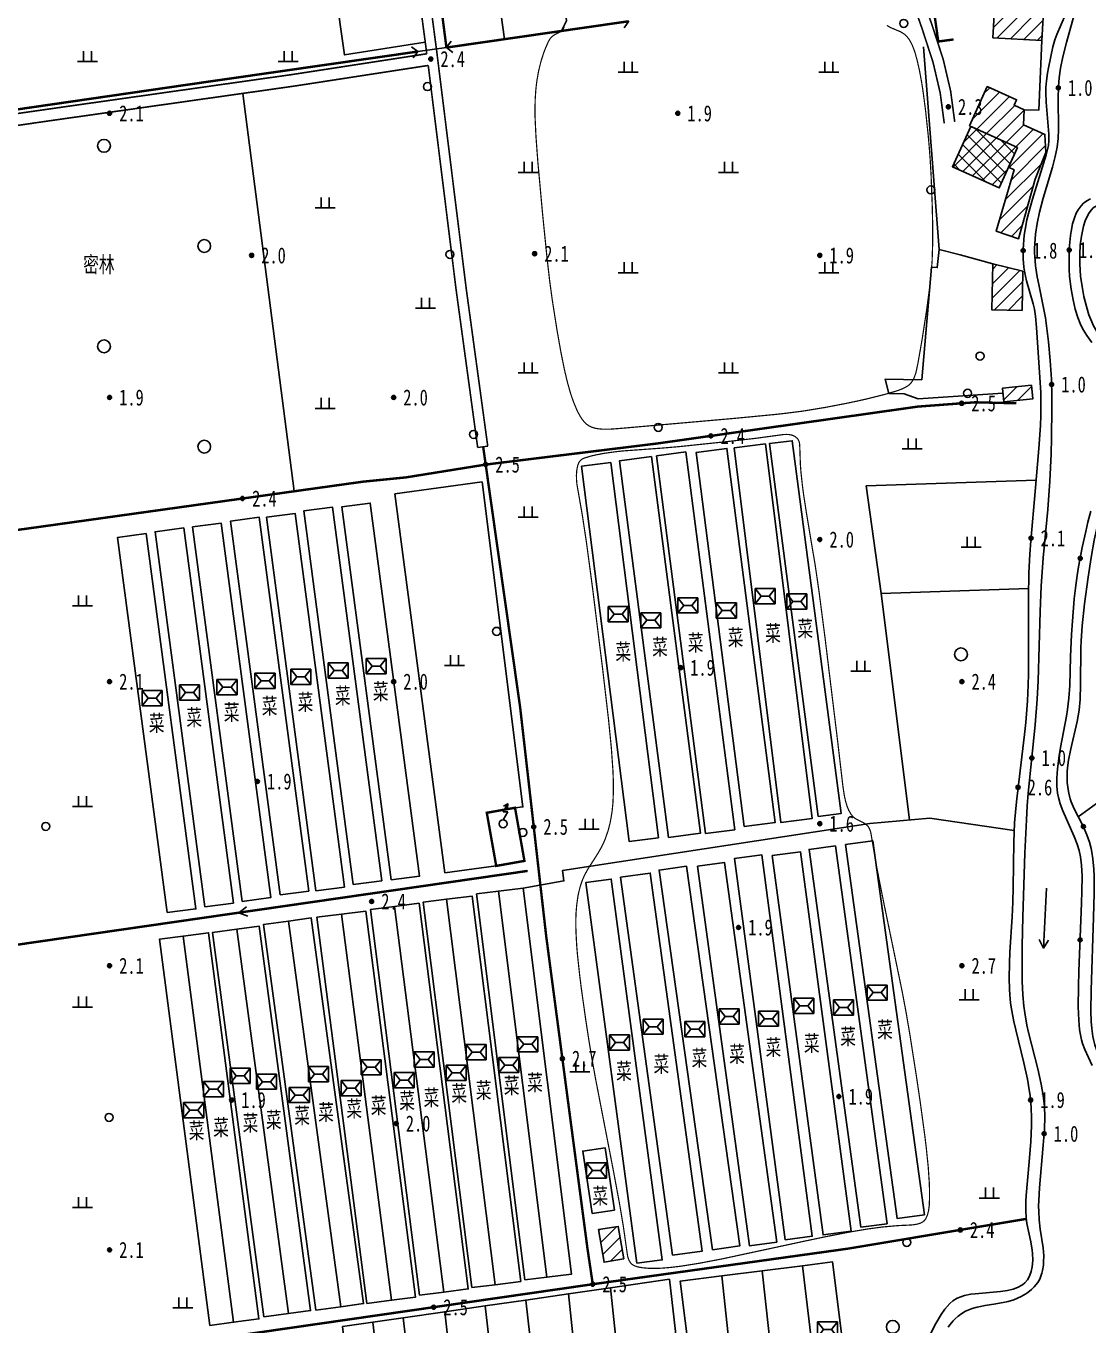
# Model space of a CAD drawing. Header units: metres. Extents: x 494039 to 619385, y 3351420 to 3402703.
# Drawn here: x 586898.5 to 587163.4, y 3394065.3 to 3394389.4 of the extents above; entities that cross this region are included whole.
import ezdxf
from ezdxf.enums import TextEntityAlignment as Align

# ---------------------------------------------------------------- set-up
doc = ezdxf.new("R2010")
doc.units = ezdxf.units.M
for name, pattern in [('2180', [0]), ('2430', [0]), ('2450', [0]), ('4410a', [0]), ('4430', [0]), ('8521', [0]), ('9610', [0])]:
    doc.linetypes.add(name, pattern=pattern)
for name, color, linetype in [('210100', 130, 'Continuous'), ('220200', 130, 'Continuous'), ('220900', 130, '2180'), ('261301', 141, 'Continuous'), ('310300', 8, 'Continuous'), ('310500', 8, 'Continuous'), ('330400', 8, 'Continuous'), ('340506', 8, 'Continuous'), ('380201', 8, '2430'), ('380202', 8, '2450'), ('440100', 8, 'Continuous'), ('440300', 8, '4430'), ('510301', 8, 'Continuous'), ('720100', 8, 'Continuous'), ('760201', 8, '8521'), ('810100', 8, '9610'), ('810302', 8, 'Continuous'), ('810501', 8, 'Continuous')]:
    doc.layers.add(name, color=color, linetype=linetype)
doc.layers.add('710101', color=8, linetype='Continuous', lineweight=0)
pattern_1 = [(45, (0, 0), (-1.767766953, 1.767766953), [])]

# ---------------------------------------------------------------- blocks, each defined once
blk = doc.blocks.new('OL')
at = {"linetype": 'Continuous'}
for p, q in [((0.58, 2.51), (0, 1.5)), ((0, 1.5), (0.58, 1.5)), ((0.58, 1.5), (0, 0.5)), ((0.58, 1.5), (0.58, 1.5))]:
    blk.add_line(p, q, dxfattribs=at)
blk.add_polyline3d([(0.07, 2.2, 0), (0.58, 2.51, 0), (0.58, 2.51, 0), (0.57, 1.91, 0)], dxfattribs=at)
blk.add_circle((0, 0), 0.5, dxfattribs=at)
blk = doc.blocks.new('gc170')
at = {"linetype": 'Continuous'}
blk.add_circle((0, 0), 0.5, dxfattribs=at)
blk = doc.blocks.new('gu')
at = {"flags": 128}
for points in [[(3.75, 0), (-3.75, 0)], [(2.71, -0.6), (3.75, 0), (3.75, 0), (2.71, 0.6)]]:
    blk.add_lwpolyline(points, dxfattribs=at)
blk = doc.blocks.new('p_point')
for radius in [0.25, 0.2, 0.15, 0.1, 0.05]:
    blk.add_circle((0, 0), radius)
blk.add_point((0, 0))
blk = doc.blocks.new('vm')
at = {"linetype": 'Continuous'}
for p, q in [((1.25, 0), (-1.25, 0)), ((-0.5, 0), (-0.5, 1.3)), ((0.5, 1.3), (0.5, 0))]:
    blk.add_line(p, q, dxfattribs=at)
blk = doc.blocks.new('v1')
blk.add_circle((0, 0), 0.8)
blk = doc.blocks.new('mf')
for p, q in [((1.25, 0.95), (-1.25, 0.95)), ((-1.25, 0.95), (-1.25, -0.95)), ((0.5, 0), (-0.5, 0)), ((1.25, -0.95), (1.25, 0.95)), ((-1.25, -0.95), (1.25, -0.95))]:
    blk.add_line(p, q)
at = {"flags": 128}
for points in [[(-1.25, -0.95), (-0.5, 0), (-1.25, 0.95)], [(1.25, -0.95), (0.5, 0), (1.25, 0.95)]]:
    blk.add_lwpolyline(points, dxfattribs=at)
blk = doc.blocks.new('1-3&1-4')
at = {"layer": '310300', "linetype": 'Continuous'}
h = blk.add_hatch(dxfattribs=at)
h.set_pattern_fill('ANSI31', color=8, scale=20, style=0)
h.set_pattern_definition(pattern_1)
h.paths.add_polyline_path([(587139.6792, 3394386.4797), (587139.99, 3394392.2094), (587152.1904, 3394391.5477), (587151.8797, 3394385.818)])
h = blk.add_hatch(dxfattribs=at)
h.set_pattern_fill('ANSI31', color=8, scale=20, style=0)
h.set_pattern_definition(pattern_1)
h.paths.add_polyline_path([(587133.8146, 3394364.5527), (587138.2374, 3394374.343), (587145.5647, 3394371.0328), (587144.9651, 3394369.7056), (587147.4726, 3394368.5729), (587147.3332, 3394364.8096), (587152.6317, 3394362.4159), (587152.8967, 3394357.8681), (587150.1989, 3394351.2869), (587146.0586, 3394336.3811), (587140.5029, 3394338.2608), (587144.9256, 3394353.6123), (587143.5737, 3394354.223), (587145.7951, 3394359.1404)])
h = blk.add_hatch(dxfattribs=at)
h.set_pattern_fill('ANSI31', color=8, scale=20, style=0)
h.set_pattern_definition(pattern_1)
h.paths.add_polyline_path([(587139.6293, 3394330.1145), (587147.1109, 3394328.2871), (587146.9365, 3394318.5077), (587139.4246, 3394318.6417)])
h = blk.add_hatch(dxfattribs=at)
h.set_pattern_fill('ANSI31', color=8, scale=20, style=0)
h.set_pattern_definition(pattern_1)
h.paths.add_polyline_path([(587149.2556, 3394299.85), (587149.6042, 3394296.4563), (587142.3821, 3394295.7144), (587142.0335, 3394299.1081)])
h = blk.add_hatch(dxfattribs=at)
h.set_pattern_fill('ANSI31', color=8, scale=20, style=0)
h.set_pattern_definition(pattern_1)
h.paths.add_polyline_path([(587047.6061, 3394081.9752), (587042.7021, 3394081.1526), (587041.3361, 3394089.2967), (587046.2402, 3394090.1193)])
at = {"layer": '310500', "linetype": 'Continuous'}
h = blk.add_hatch(dxfattribs=at)
h.set_pattern_fill('ANSI37', color=8, scale=20, style=0)
h.set_pattern_definition([(45, (0, 0), (-1.767766953, 1.767766953), []), (135, (0, 0), (-1.767766953, -1.767766953), [])])
h.paths.add_polyline_path([(587145.7951, 3394359.1404), (587141.2446, 3394349.0674), (587129.5775, 3394354.3381), (587134.128, 3394364.4111)])
at = {"layer": '210100', "color": 141, "linetype": 'Continuous', "flags": 128}
for points in [[(587164.4422, 3394130.2532), (587162.6016, 3394134.2064), (587162.0339, 3394135.7064), (587161.7623, 3394136.648), (587161.4295, 3394138.2586), (587161.291, 3394139.2127), (587161.0773, 3394141.554), (587160.9646, 3394144.8898), (587161.007, 3394149.8874), (587161.1206, 3394153.7656), (587161.7802, 3394170.6919), (587161.87, 3394173.6776), (587161.8876, 3394177.4736), (587161.7611, 3394180.1588), (587161.5116, 3394182.2739), (587161.1931, 3394183.8298), (587160.6997, 3394185.4492), (587159.9656, 3394187.3292), (587157.1179, 3394193.7434), (587156.468, 3394195.5144), (587156.0343, 3394197.0314), (587155.8132, 3394198.1508), (587155.6459, 3394199.8646), (587155.6414, 3394201.889), (587155.8062, 3394204.223), (587156.2151, 3394207.4482), (587156.542, 3394209.5002), (587157.9778, 3394217.3283), (587158.2639, 3394219.0226), (587158.6417, 3394221.8555), (587158.8584, 3394225.0104), (587159.0445, 3394232.1286), (587159.3073, 3394237.6917), (587159.5213, 3394241.0244), (587159.9698, 3394246.5677), (587160.3317, 3394249.8814), (587160.6894, 3394252.4068), (587161.0432, 3394254.559), (587161.947, 3394259.3881), (587162.8011, 3394263.4012), (587163.3415, 3394265.6741), (587164.1081, 3394268.489)], [(587164.316, 3394310.5493), (587163.0769, 3394312.2607), (587162.2237, 3394313.6265), (587161.8427, 3394314.3325), (587161.3988, 3394315.283), (587160.8312, 3394316.758), (587160.2148, 3394318.7917), (587159.6639, 3394321.1396), (587159.1903, 3394323.7907), (587158.8049, 3394326.9944), (587158.6885, 3394328.7989), (587158.6433, 3394331.8664), (587158.7566, 3394334.6713), (587159.0093, 3394337.2158), (587159.1619, 3394338.232), (587159.547, 3394340.1078), (587159.9838, 3394341.6006), (587160.444, 3394342.7462), (587160.9241, 3394343.6401), (587161.6458, 3394344.6055), (587162.3001, 3394345.2267), (587163.0946, 3394345.8046), (587164.0128, 3394346.3246)], [(587159.957, 3394392.2371), (587158.0151, 3394385.3554), (587157.1301, 3394381.7822), (587156.5401, 3394378.9057), (587156.1754, 3394376.4946), (587155.9898, 3394374.3718), (587155.9088, 3394371.3652), (587155.9956, 3394363.7549), (587155.9058, 3394361.4043), (587155.6517, 3394359.2478), (587155.1972, 3394356.9112), (587154.515, 3394354.2079), (587152.2365, 3394346.5212), (587151.2939, 3394343.0343), (587150.6931, 3394340.1761), (587150.3168, 3394337.5714), (587150.1887, 3394336.2637), (587150.0726, 3394334.0207), (587150.0704, 3394332.9011), (587150.1754, 3394330.9072), (587150.3064, 3394329.6621), (587150.73, 3394326.8703), (587151.0784, 3394325.014), (587152.2877, 3394319.1394), (587152.7492, 3394316.6585), (587153.058, 3394314.678), (587153.5474, 3394310.7024), (587153.9685, 3394306.0494), (587154.2549, 3394301.3875), (587154.3767, 3394297.0973), (587154.3937, 3394294.1389), (587154.3031, 3394286.741), (587154.1986, 3394282.7962), (587153.8957, 3394275.8993), (587153.345, 3394268.8812), (587152.2067, 3394256.8461), (587151.6668, 3394249.7468), (587151.4105, 3394243.4282), (587150.9649, 3394226.1803), (587150.7384, 3394221.5876), (587150.2102, 3394215.1884), (587148.4897, 3394198.1442), (587148.2293, 3394194.945), (587148.013, 3394191.4935), (587147.6533, 3394183.2006), (587147.1687, 3394167.2889), (587147.0001, 3394160.045), (587146.9371, 3394153.4631), (587146.9656, 3394151.2725), (587147.1061, 3394147.8411), (587147.3564, 3394145.0504), (587147.5978, 3394143.3396), (587148.1663, 3394140.318), (587148.5768, 3394138.4658), (587150.8311, 3394129.365), (587151.6893, 3394125.5687), (587152.1903, 3394122.775), (587152.4973, 3394120.0426), (587152.5829, 3394117.4086), (587152.5007, 3394114.3238), (587152.2275, 3394110.346), (587151.2819, 3394099.7076), (587151.1053, 3394096.5686), (587151.0717, 3394095.1499), (587151.0784, 3394093.8625), (587151.196, 3394091.7253), (587151.4905, 3394089.3923), (587152.1841, 3394084.7283), (587152.3328, 3394082.8034), (587152.3229, 3394081.2921), (587152.2535, 3394080.4435), (587152.0295, 3394079.0758), (587151.8755, 3394078.4579), (587151.5403, 3394077.4609), (587151.3326, 3394076.9826), (587150.8548, 3394076.1192), (587149.9718, 3394074.9977), (587149.2775, 3394074.3291), (587148.3822, 3394073.6244), (587147.8365, 3394073.257), (587146.6865, 3394072.5987), (587144.8588, 3394071.8073), (587143.5067, 3394071.393), (587142.6167, 3394071.1837), (587140.3772, 3394070.7919), (587137.7003, 3394070.3949), (587135.7337, 3394070.0044), (587134.4579, 3394069.6359), (587133.6286, 3394069.3198), (587132.8663, 3394068.9581), (587131.9225, 3394068.4037), (587131.0331, 3394067.7598), (587130.2143, 3394067.036), (587129.7215, 3394066.5209), (587128.9379, 3394065.5554), (587128.5285, 3394064.9728)]]:
    blk.add_lwpolyline(points, dxfattribs=at)
at = {"layer": '220200', "color": 141, "linetype": 'Continuous', "const_width": 0.6, "flags": 128}
for points in [[(586986.2153, 3394468.8044), (586935.7761, 3394466.1656), (586935.4152, 3394467.2699), (586901.101, 3394462.0453), (586868.533, 3394457.974), (586831.6288, 3394452.8529), (586792.9299, 3394447.2035), (586801.9334, 3394379.3484), (586836.5721, 3394381.7162), (586838.782, 3394359.8741), (586888.9199, 3394367.5607), (586940.5758, 3394375.0655), (586996.2717, 3394383.0744)], [(586993.9107, 3394468.7586), (586993.4403, 3394460.7345), (587003.3698, 3394384.0658)], [(586833.726, 3394151.0193), (586894.055, 3394160.0169), (587023.6185, 3394178.7493)]]:
    blk.add_lwpolyline(points, dxfattribs=at)
at = {"layer": '220200', "color": 141, "linetype": 'Continuous', "const_width": 0.6, "elevation": 2.2229, "flags": 128}
blk.add_lwpolyline([(587003.3698, 3394384.0658), (587048.8396, 3394390.6222)], dxfattribs=at)
at = {"layer": '220900', "color": 141, "linetype": 'Continuous'}
for p, q in [((587048.8396, 3394390.6222), (587047.6909, 3394388.985)), ((587003.3698, 3394384.0658), (587004.5748, 3394385.662)), ((586996.2717, 3394383.0744), (586994.6755, 3394384.2794)), ((586996.2717, 3394383.0744), (586995.0667, 3394381.4782)), ((587003.3698, 3394384.0658), (587004.966, 3394382.8608))]:
    blk.add_line(p, q, dxfattribs=at)
at = {"layer": '220900', "color": 141, "linetype": '2180', "elevation": 2.5444, "flags": 128}
blk.add_lwpolyline([(586996.2717, 3394383.0744), (587003.3698, 3394384.0658)], dxfattribs=at)
at = {"layer": '310300', "color": 8, "linetype": 'Continuous', "flags": 128}
for points, elevation in [([(587139.6792, 3394386.4797), (587139.99, 3394392.2094), (587152.1904, 3394391.5477), (587151.8797, 3394385.818)], 5.4183), ([(587047.6061, 3394081.9752), (587042.7021, 3394081.1526), (587041.3361, 3394089.2967), (587046.2402, 3394090.1193)], 5.8062)]:
    blk.add_lwpolyline(points, close=True, dxfattribs=dict(at, elevation=elevation))
for points in [[(587133.8146, 3394364.5527), (587138.2374, 3394374.343), (587145.5647, 3394371.0328), (587144.9651, 3394369.7056), (587147.4726, 3394368.5729), (587147.3332, 3394364.8096), (587152.6317, 3394362.4159), (587152.8967, 3394357.8681), (587150.1989, 3394351.2869), (587146.0586, 3394336.3811), (587140.5029, 3394338.2608), (587144.9256, 3394353.6123), (587143.5737, 3394354.223), (587145.7951, 3394359.1404)], [(587139.6293, 3394330.1145), (587147.1109, 3394328.2871), (587146.9365, 3394318.5077), (587139.4246, 3394318.6417)], [(587149.2556, 3394299.85), (587149.6042, 3394296.4563), (587142.3821, 3394295.7144), (587142.0335, 3394299.1081)]]:
    blk.add_lwpolyline(points, close=True, dxfattribs=at)
at = {"layer": '310500', "color": 8, "linetype": 'Continuous', "elevation": 11.6484, "flags": 128}
blk.add_lwpolyline([(587145.7951, 3394359.1404), (587141.2446, 3394349.0674), (587129.5775, 3394354.3381), (587134.128, 3394364.4111)], close=True, dxfattribs=at)
at = {"layer": '330400', "color": 8, "linetype": 'Continuous', "flags": 128}
for points, elevation in [([(587075.1067, 3394284.2448), (587086.753, 3394190.8232), (587094.5604, 3394191.7965), (587082.9141, 3394285.2181)], 3.3649), ([(587096.1127, 3394192.2839), (587083.928, 3394285.294), (587089.6019, 3394286.0373), (587101.7866, 3394193.0272)], 3.3649), ([(587055.7808, 3394282.2694), (587067.9902, 3394188.0744), (587075.2831, 3394189.0197), (587063.0738, 3394283.2146)], 3.3649), ([(587077.6506, 3394189.7951), (587065.66, 3394283.1285), (587073.3339, 3394284.1144), (587085.3245, 3394190.781)], 3.3649), ([(586980.1346, 3394175.3644), (586967.7971, 3394268.5258), (586974.9191, 3394269.469), (586987.2566, 3394176.3076)], 4.0232), ([(586989.5705, 3394176.533), (586977.2554, 3394269.5253), (586984.3774, 3394270.4685), (586996.6925, 3394177.4761)], 4.0232), ([(586952.4155, 3394171.139), (586940.0471, 3394264.5334), (586947.1691, 3394265.4766), (586959.5374, 3394172.0822)], 4.0232), ([(586961.8877, 3394172.791), (586949.5439, 3394266.0005), (586956.6658, 3394266.9437), (586969.0097, 3394173.7342)], 4.0232), ([(586970.8163, 3394173.7935), (586958.4795, 3394266.9495), (586965.6015, 3394267.8926), (586977.9382, 3394174.7366)], 4.0232), ([(586933.7456, 3394168.3399), (586921.3543, 3394261.9079), (586928.4762, 3394262.851), (586940.8676, 3394169.2831)], 4.0232), ([(586943.1055, 3394169.7672), (586930.7142, 3394263.3352), (586937.8362, 3394264.2783), (586950.2275, 3394170.7104)], 4.0232), ([(587106.688, 3394089.8834), (587093.8086, 3394184.096), (587100.4, 3394184.997), (587113.2794, 3394090.7844)], 3.7687), ([(587102.9113, 3394185.3135), (587115.7792, 3394092.0907), (587122.5771, 3394093.029), (587109.7093, 3394186.2519)], 3.7687), ([(587065.9719, 3394179.9055), (587078.9536, 3394085.2697), (587085.741, 3394086.2008), (587072.7592, 3394180.8366)], 3.9473), ([(587084.6321, 3394182.5549), (587097.2925, 3394087.9842), (587104.3369, 3394088.9273), (587091.6765, 3394183.4979)], 3.7687), ([(587016.3312, 3394173.7144), (587028.4148, 3394077.4287), (587034.5833, 3394078.2029), (587022.4997, 3394174.4885)], 4.2747), ([(587009.7122, 3394074.8264), (586997.5565, 3394170.9407), (587003.4033, 3394171.6801), (587015.5591, 3394075.5659)], 4.2747), ([(587003.4033, 3394171.6801), (587015.5591, 3394075.5659), (587021.9133, 3394076.3695), (587009.7575, 3394172.4838)], 4.2747), ([(587022.9574, 3394076.7438), (587010.8738, 3394173.0295), (587016.3312, 3394173.7144), (587028.4148, 3394077.4287)], 4.2747), ([(586983.5102, 3394070.9088), (586971.0512, 3394167.1763), (586977.2276, 3394167.9756), (586989.6866, 3394071.7081)], 4.2747), ([(586977.2276, 3394167.9756), (586989.6866, 3394071.7081), (586995.6877, 3394072.4848), (586983.2287, 3394168.7523)], 4.2747), ([(586996.6836, 3394072.9616), (586984.4031, 3394169.1208), (586990.4389, 3394169.8916), (587002.7194, 3394073.7324)], 4.2747), ([(586990.4389, 3394169.8916), (587002.7194, 3394073.7324), (587008.8087, 3394074.5101), (586996.5282, 3394170.6693)], 4.2747), ([(586951.1205, 3394164.2388), (586963.9406, 3394068.362), (586969.4819, 3394069.1029), (586956.6618, 3394164.9797)], 4.1705), ([(586970.8007, 3394069.2412), (586957.7563, 3394165.4084), (586963.9733, 3394166.2517), (586977.0176, 3394070.0845)], 4.1705), ([(586963.9733, 3394166.2517), (586977.0176, 3394070.0845), (586982.7053, 3394070.856), (586969.6609, 3394167.0232)], 4.1705), ([(586944.3836, 3394065.4241), (586931.8372, 3394161.7481), (586937.7309, 3394162.5158), (586950.2773, 3394066.1918)], 4.1705), ([(586937.7309, 3394162.5158), (586950.2773, 3394066.1918), (586956.5926, 3394067.0143), (586944.0462, 3394163.3384)], 4.1705), ([(586957.8454, 3394067.5469), (586945.0252, 3394163.4238), (586951.1205, 3394164.2388), (586963.9406, 3394068.362)], 4.1705), ([(587039.6932, 3394093.3348), (587037.355, 3394108.8843), (587042.9201, 3394109.7212), (587045.2584, 3394094.1716)], 4.2747)]:
    blk.add_lwpolyline(points, close=True, dxfattribs=dict(at, elevation=elevation))
for points in [[(587058.783, 3394187.1088), (587046.5507, 3394281.0245), (587054.4975, 3394282.0595), (587066.7298, 3394188.1439)], [(587044.3588, 3394280.5642), (587056.234, 3394187.0144), (587048.9378, 3394186.0882), (587037.0627, 3394279.638)], [(587087.8412, 3394086.74), (587075.2447, 3394181.8793), (587082.0099, 3394182.7751), (587094.6064, 3394087.6357)], [(587046.8021, 3394177.2003), (587059.7659, 3394082.9504), (587067.1687, 3394083.9687), (587054.2049, 3394178.2185)], [(587069.7073, 3394084.2662), (587056.4124, 3394178.967), (587063.2227, 3394179.9231), (587076.5177, 3394085.2223)], [(587050.8191, 3394080.9115), (587038.115, 3394175.8543), (587044.4883, 3394176.7071), (587057.1924, 3394081.7643)], [(587098.0793, 3394030.9026), (587098.3798, 3394028.5063), (587095.6212, 3394028.1603), (587095.8682, 3394026.1909), (587087.9687, 3394026.0444), (587082.1219, 3394079.0314), (587092.1824, 3394080.2931)], [(587092.1824, 3394080.2931), (587099.6627, 3394081.2311), (587104.3188, 3394044.1034), (587101.8117, 3394043.789), (587102.8, 3394035.9084), (587100.4572, 3394035.6146), (587101.0021, 3394031.2692), (587098.0793, 3394030.9026)], [(587055.3217, 3393969.9676), (587044.2579, 3394074.7779), (587058.9706, 3394076.9071), (587065.0412, 3394024.1045), (587062.6566, 3394023.8304), (587064.2718, 3394009.7812), (587061.1341, 3394009.4205), (587063.6913, 3393987.1777), (587061.0172, 3393986.8703), (587061.9794, 3393978.5013), (587060.2381, 3393978.3011), (587061.1892, 3393970.0283)], [(587072.0397, 3394077.767), (587077.6102, 3394025.8524), (587068.0392, 3394025.6749), (587061.6696, 3394076.4665)], [(587087.9687, 3394026.0444), (587077.6102, 3394025.8524), (587072.0397, 3394077.767), (587082.1219, 3394079.0314)], [(587044.2579, 3394074.7779), (587055.3217, 3393969.9676), (587044.714, 3393969.8579), (587033.8157, 3394073.2668)], [(587034.6887, 3393969.7543), (587024.6125, 3393969.6501), (587013.0222, 3394070.2577), (587023.1715, 3394071.7265)], [(587044.714, 3393969.8579), (587034.6887, 3393969.7543), (587023.1715, 3394071.7265), (587033.8157, 3394073.2668)], [(587004.1788, 3393969.4388), (586996.2425, 3393969.3568), (586985.006, 3394066.2034), (586992.574, 3394067.2986)], [(587013.9062, 3393969.5394), (587004.1788, 3393969.4388), (586992.574, 3394067.2986), (587002.9634, 3394068.8021)], [(587013.0222, 3394070.2577), (587024.6125, 3393969.6501), (587013.9062, 3393969.5394), (587002.9634, 3394068.8021)], [(586996.2425, 3393969.3568), (586988.3874, 3393969.2756), (586977.4482, 3394065.1097), (586985.006, 3394066.2034)]]:
    blk.add_lwpolyline(points, close=True, dxfattribs=at)
at = {"layer": '380201', "color": 8, "linetype": '2430', "const_width": 0.6, "flags": 128}
blk.add_lwpolyline([(587138.2019, 3394399.16), (587124.3854, 3394397.3428), (587126.0372, 3394385.5704), (587129.8512, 3394386.0817)], dxfattribs=at)
blk.add_lwpolyline([(587015.7843, 3394179.9986), (587022.8242, 3394181.2474), (587020.4743, 3394194.4944), (587013.4344, 3394193.2455)], close=True, dxfattribs=at)
at = {"layer": '380202', "color": 8, "linetype": '2450', "flags": 128}
for points in [[(586987.5116, 3394467.2518), (586966.0512, 3394465.9679), (586977.9317, 3394382.2393), (586998.0989, 3394385.3796)], [(587122.3593, 3394384.2706), (587126.2794, 3394333.7187)], [(587139.6293, 3394330.1145), (587131.4825, 3394332.3812), (587126.2794, 3394333.7187), (587125.7805, 3394329.1886), (587124.3782, 3394329.2908), (587121.9048, 3394301.2285), (587112.8128, 3394301.3865), (587113.7377, 3394297.7669), (587117.513, 3394297.7173), (587121.0175, 3394296.5021), (587142.1565, 3394297.9107)], [(587150.4512, 3394276.1528), (587108.022, 3394274.7722), (587111.8162, 3394247.8948), (587148.5315, 3394249.2098)], [(587144.9963, 3394188.8354), (587123.9253, 3394191.9205), (587108.9406, 3394190.5896), (587032.2961, 3394178.8181), (587032.6732, 3394176.2534), (587022.4997, 3394174.4885)]]:
    blk.add_lwpolyline(points, dxfattribs=at)
for points, elevation in [([(587007.0719, 3394468.0784), (587012.3876, 3394425.7037), (587017.8581, 3394386.1549)], 3.3921), ([(587032.1005, 3394388.2086), (587033.2936, 3394390.7258), (587024.1119, 3394468.0816)], 3.3921), ([(587147.4726, 3394368.5729), (587151.1599, 3394368.4814), (587151.8797, 3394385.818)], 4.9382), ([(587020.4743, 3394194.4944), (587022.4316, 3394194.7163), (587012.2591, 3394275.763), (586990.5358, 3394272.7645), (587002.9728, 3394178.2983), (587015.7843, 3394179.9986)], 3.5879)]:
    blk.add_lwpolyline(points, dxfattribs=dict(at, elevation=elevation))
at = {"layer": '440100', "color": 8, "linetype": '4410a', "const_width": 0.4, "flags": 128}
for points in [[(586982.5114, 3394476.8982), (586986.9384, 3394472.131), (586989.6874, 3394448.7317), (586998.4698, 3394382.516)], [(587103.8058, 3394478.4341), (587105.6866, 3394472.5218), (587108.6799, 3394445.5258), (587112.6449, 3394412.5721), (587113.5716, 3394405.9222), (587114.7723, 3394401.7896), (587116.7633, 3394398.7766), (587119.746, 3394395.1741), (587121.9298, 3394388.9969), (587124.7353, 3394380.3763), (587126.526, 3394372.7216), (587127.5284, 3394365.1727)], [(586800.9988, 3394361.5325), (586806.9104, 3394361.5672), (586826.5134, 3394360.4061), (586835.4652, 3394359.8252), (586839.9663, 3394359.4462), (586846.9539, 3394360.5027), (586905.1697, 3394368.8749), (586964.9265, 3394377.3461), (586998.4698, 3394382.516)], [(586998.8317, 3394379.6049), (587005.7705, 3394323.784), (587011.1582, 3394284.3619)]]:
    blk.add_lwpolyline(points, dxfattribs=at)
at = {"layer": '440100', "color": 8, "linetype": 'Continuous', "const_width": 0.4, "flags": 128}
for points in [[(586990.3801, 3394477.0457), (586989.4958, 3394472.0562), (586992.1991, 3394449.046), (587000.8448, 3394383.9303), (587008.2805, 3394324.1115), (587013.6662, 3394284.7047)], [(587109.813, 3394478.4864), (587108.2797, 3394473.0723), (587111.3004, 3394445.8287), (587115.261, 3394412.9117), (587116.1579, 3394406.4751), (587117.1938, 3394402.91), (587118.8858, 3394400.3494), (587122.0768, 3394396.4954), (587124.428, 3394389.8448), (587127.2784, 3394381.0862), (587129.124, 3394373.1968), (587130.1434, 3394365.5199)], [(586801.3997, 3394357.9738), (586806.8322, 3394358.6344), (586826.3318, 3394357.4794), (586835.2472, 3394356.9009), (586840.0638, 3394356.4953), (586847.3818, 3394357.6018), (586905.5842, 3394365.9721), (586965.3556, 3394374.4453), (586998.8317, 3394379.6049)]]:
    blk.add_lwpolyline(points, dxfattribs=at)
at = {"layer": '440300', "color": 8, "linetype": '4430', "const_width": 0.6, "elevation": 2.8592, "flags": 128}
blk.add_lwpolyline([(587013.1593, 3394280.0784), (587055.8689, 3394285.3225), (587120.958, 3394294.5329), (587135.1916, 3394295.6064), (587145.5257, 3394295.3656)], dxfattribs=at)
at = {"layer": '440300', "color": 8, "linetype": '4430', "const_width": 0.6, "flags": 128}
for points in [[(587039.8657, 3394075.6861), (587038.5419, 3394084.5958), (587028.2602, 3394162.4015), (587021.7621, 3394219.4534), (587012.5249, 3394284.5487)], [(586839.8963, 3394256.2895), (586898.3022, 3394264.0419), (586982.5482, 3394275.8109), (586993.3084, 3394276.8837), (587013.1593, 3394280.0784)], [(586842.9319, 3394044.6815), (586860.8312, 3394047.1486), (586867.1435, 3394049.9423), (586874.3898, 3394051.7885), (587039.8657, 3394075.6861), (587103.4556, 3394084.5464), (587147.9918, 3394091.9706)]]:
    blk.add_lwpolyline(points, dxfattribs=at)
at = {"layer": '710101', "color": 8, "linetype": 'Continuous', "const_width": 0.3, "elevation": 2, "flags": 128}
blk.add_lwpolyline([(587032.7941, 3394389.6555), (587032.6695, 3394389.0657), (587032.3457, 3394388.4613), (587031.8398, 3394388.0177), (587030.4126, 3394387.2918), (587029.8828, 3394386.9577), (587029.6055, 3394386.7161), (587029.2011, 3394386.2362), (587028.7918, 3394385.5524), (587028.011, 3394383.759), (587027.6314, 3394382.7466), (587026.9745, 3394380.7102), (587026.3592, 3394378.2445), (587025.9497, 3394375.9238), (587025.7775, 3394374.6043), (587025.6428, 3394373.2785), (587025.499, 3394371.0626), (587025.4528, 3394368.2904), (587025.4843, 3394366.444), (587025.7007, 3394361.832), (587026.1818, 3394355.3804), (587027.3595, 3394342.4855), (587028.4746, 3394331.4471), (587029.1094, 3394325.9455), (587029.748, 3394321.2526), (587030.9267, 3394313.7236), (587031.9198, 3394308.0929), (587032.8024, 3394303.7253), (587033.5402, 3394300.6162), (587034.236, 3394298.1391), (587034.6335, 3394296.9053), (587035.0737, 3394295.6755), (587035.8346, 3394293.8405), (587036.219, 3394293.0359), (587036.8401, 3394291.9202), (587037.1577, 3394291.4391), (587037.7382, 3394290.7078), (587038.3233, 3394290.1474), (587038.9256, 3394289.7316), (587039.6296, 3394289.3966), (587040.0784, 3394289.2428), (587041.026, 3394289.0262), (587042.3712, 3394288.8914), (587044.1394, 3394288.8997), (587046.6741, 3394289.0861), (587075.2856, 3394291.604), (587085.1546, 3394292.5513), (587087.839, 3394292.8457), (587092.2996, 3394293.4155), (587097.7267, 3394294.3049), (587103.1467, 3394295.3477), (587105.8641, 3394295.9203), (587108.1374, 3394296.43), (587112.2645, 3394297.4551), (587115.1498, 3394298.2849), (587116.0704, 3394298.5831), (587117.2247, 3394299.0318), (587117.7252, 3394299.274), (587118.4908, 3394299.7445), (587119.0234, 3394300.1949), (587119.4431, 3394300.6874), (587120.0111, 3394301.7025), (587120.3867, 3394302.7547), (587120.5747, 3394303.4637), (587121.0038, 3394305.5673), (587122.018, 3394311.3553), (587123.123, 3394318.5264), (587123.8694, 3394324.116), (587124.1559, 3394326.6594), (587124.4961, 3394330.7493), (587124.6425, 3394335.3127), (587124.6169, 3394340.9287), (587124.5367, 3394344.5108), (587124.2492, 3394352.1782), (587124.0157, 3394356.2442), (587123.7848, 3394359.2786), (587123.5136, 3394362.3007), (587122.8714, 3394368.3328), (587122.2081, 3394373.3728), (587121.8904, 3394375.3994), (587121.3242, 3394378.46), (587120.7323, 3394381.0392), (587120.2657, 3394382.7176), (587119.9832, 3394383.5746), (587119.483, 3394384.8114), (587119.2239, 3394385.3326), (587118.7034, 3394386.1863), (587118.1775, 3394386.844), (587117.5644, 3394387.4167), (587116.6866, 3394387.9736), (587114.105, 3394389.065), (587113.4887, 3394389.4265), (587113.2203, 3394389.6386)], dxfattribs=at)
blk.add_lwpolyline([(587072.9871, 3394285.7669), (587061.4306, 3394284.5551), (587057.2703, 3394284.1946), (587047.4954, 3394283.4836), (587045.6721, 3394283.2935), (587042.7422, 3394282.8861), (587040.5297, 3394282.4624), (587039.417, 3394282.2003), (587037.6513, 3394281.6661), (587037.1311, 3394281.3886), (587036.6639, 3394280.962), (587036.3709, 3394280.5016), (587036.1239, 3394279.8733), (587035.8796, 3394278.6699), (587035.7857, 3394277.3479), (587035.8373, 3394275.913), (587035.9272, 3394275.0649), (587037.2537, 3394267.5186), (587038.3187, 3394260.4666), (587039.8316, 3394249.1262), (587042.3135, 3394229.2362), (587043.8038, 3394216.4401), (587044.5081, 3394209.3245), (587044.9066, 3394203.6234), (587045.0053, 3394200.7676), (587045.0157, 3394198.8884), (587044.9117, 3394195.9143), (587044.6905, 3394193.5731), (587044.2081, 3394190.7833), (587043.7009, 3394188.8126), (587042.8604, 3394186.4196), (587042.0727, 3394184.7291), (587041.1805, 3394183.1766), (587038.5795, 3394179.093), (587037.8147, 3394177.687), (587037.2713, 3394176.4545), (587036.7459, 3394174.9058), (587036.3435, 3394173.3095), (587036.1532, 3394172.3353), (587035.8542, 3394170.2002), (587035.711, 3394168.4519), (587035.6488, 3394166.9374), (587035.6598, 3394163.9141), (587035.8575, 3394160.1431), (587036.0446, 3394157.8838), (587036.6104, 3394152.6196), (587036.9885, 3394149.6159), (587038.1495, 3394141.3768), (587038.8381, 3394136.904), (587039.6941, 3394131.7222), (587040.5277, 3394127.0827), (587044.9919, 3394104.0754), (587046.5614, 3394095.6447), (587047.5317, 3394089.8347), (587048.5258, 3394082.8436), (587048.6516, 3394082.3368), (587048.9085, 3394081.6387), (587049.2259, 3394081.1004), (587049.5778, 3394080.7195), (587050.0402, 3394080.4008), (587050.331, 3394080.258), (587051.1035, 3394079.9988), (587052.2299, 3394079.7926), (587053.7854, 3394079.6563), (587054.811, 3394079.6235), (587057.0219, 3394079.6816), (587059.4851, 3394079.8922), (587061.8033, 3394080.1762), (587066.4303, 3394080.9106), (587072.2045, 3394082.0151), (587093.0195, 3394086.4975), (587097.6876, 3394087.4808), (587103.5926, 3394088.6395), (587108.4212, 3394089.4574), (587112.1497, 3394089.9579), (587116.0258, 3394090.3026), (587119.1029, 3394090.4426), (587119.8252, 3394090.505), (587120.8458, 3394090.6785), (587121.564, 3394090.9089), (587122.1098, 3394091.1937), (587122.3543, 3394091.3718), (587122.6468, 3394091.6509), (587122.902, 3394091.9874), (587123.3498, 3394092.9513), (587123.6203, 3394094.0258), (587123.7872, 3394095.3517), (587123.8631, 3394097.2917), (587123.8566, 3394099.2141), (587123.7903, 3394101.1404), (587123.5251, 3394105.0015), (587123.0294, 3394109.8381), (587122.677, 3394112.7432), (587121.4854, 3394121.4633), (587120.6277, 3394127.2742), (587118.9644, 3394137.894), (587117.9826, 3394143.6391), (587117.0178, 3394148.7517), (587112.5659, 3394170.2208), (587110.8872, 3394178.6404), (587110.2531, 3394182.1033), (587109.2143, 3394188.2716), (587109.0934, 3394188.7043), (587108.8261, 3394189.3708), (587108.5357, 3394189.8394), (587108.3105, 3394190.0979), (587107.5556, 3394190.657), (587105.4881, 3394191.718), (587104.832, 3394192.2195), (587104.3425, 3394192.7733), (587103.695, 3394193.8769), (587103.2714, 3394194.9475), (587102.9446, 3394196.0354), (587102.5849, 3394197.6535), (587102.2481, 3394199.9001), (587100.946, 3394211.0231), (587097.8066, 3394236.7764), (587096.2793, 3394248.539), (587095.3536, 3394254.8969), (587093.2707, 3394267.2945), (587092.4761, 3394272.4066), (587092.1669, 3394274.7081), (587091.7869, 3394278.2162), (587091.6488, 3394280.0049), (587091.4734, 3394285.1367), (587091.3199, 3394285.858), (587090.9755, 3394286.5075), (587090.3969, 3394287.0241), (587089.8922, 3394287.2912), (587089.5301, 3394287.4199), (587088.8046, 3394287.5627), (587088.1373, 3394287.5974), (587087.4832, 3394287.5719), (587080.5812, 3394286.631)], close=True, dxfattribs=at)
at = {"layer": '760201', "color": 8, "linetype": '8521', "flags": 128}
for points in [[(587128.1165, 3394040.8003), (587130.2334, 3394045.9317), (587131.3938, 3394048.4865), (587132.4539, 3394050.5651), (587133.964, 3394053.0807), (587134.3345, 3394053.6072), (587134.9384, 3394054.3337), (587135.7941, 3394055.0701), (587136.1871, 3394055.2974), (587136.8428, 3394055.5479), (587137.6373, 3394055.7052), (587138.1922, 3394055.7506), (587139.4384, 3394055.7276), (587141.4081, 3394055.5051), (587144.157, 3394055.0417), (587146.1738, 3394054.6276), (587150.7957, 3394053.5402), (587162.4878, 3394050.5874), (587166.3728, 3394049.7334), (587168.9655, 3394049.2835), (587170.2635, 3394049.1171), (587172.2138, 3394048.9745), (587173.5171, 3394048.9751), (587174.5008, 3394049.0379), (587175.4863, 3394049.147), (587177.6613, 3394049.5022), (587182.4492, 3394050.4885), (587184.8752, 3394050.9117), (587186.0116, 3394051.0622), (587187.9926, 3394051.2273), (587188.9737, 3394051.2502), (587190.4933, 3394051.1807), (587191.7583, 3394051.0029), (587192.5893, 3394050.8312), (587195.0402, 3394050.1298), (587197.4539, 3394049.2425), (587203.9007, 3394046.5416), (587206.8242, 3394045.3985), (587209.0056, 3394044.6702), (587211.3134, 3394044.0714), (587212.0832, 3394043.9247), (587213.0196, 3394043.8345), (587213.4289, 3394043.8497), (587214.0139, 3394043.9757), (587214.4857, 3394044.2419), (587214.7915, 3394044.5539), (587215.1193, 3394045.0831), (587215.3947, 3394045.7945), (587215.6222, 3394046.7665), (587215.7175, 3394047.4092), (587215.8337, 3394048.8789), (587215.8266, 3394050.9422), (587215.6906, 3394054.8786), (587215.7273, 3394055.7961), (587216.0534, 3394059.5629), (587216.0156, 3394060.8321), (587215.9371, 3394061.3767), (587215.7243, 3394062.1628), (587215.2982, 3394063.02), (587214.5562, 3394063.9196), (587213.6302, 3394064.663), (587213.2295, 3394064.9042), (587212.3899, 3394065.3017), (587211.2846, 3394065.6727), (587210.6003, 3394065.8458), (587198.6053, 3394068.0951), (587193.8457, 3394068.9272), (587192.1236, 3394069.1788), (587189.2459, 3394069.4911), (587187.6715, 3394069.5851), (587180.8366, 3394069.8286), (587179.7856, 3394069.9158), (587177.9484, 3394070.1577), (587176.3766, 3394070.4929), (587174.8945, 3394070.9727), (587174.4654, 3394071.1617), (587173.7234, 3394071.5816), (587173.1728, 3394072.0202), (587172.8631, 3394072.3509), (587172.4412, 3394072.9479), (587172.0602, 3394073.6995), (587171.7057, 3394074.6993), (587171.5551, 3394075.2686), (587171.3415, 3394076.3305), (587171.1769, 3394077.5291), (587171.04, 3394079.5065), (587171.035, 3394081.8557), (587171.0957, 3394083.4119), (587171.7124, 3394091.5219), (587171.8341, 3394093.4478), (587171.9089, 3394095.7602), (587171.8863, 3394097.7134), (587171.7064, 3394101.1355), (587171.2319, 3394106.5192), (587170.816, 3394110.4376), (587169.8216, 3394118.7763), (587169.0113, 3394124.3367), (587168.5431, 3394126.6707), (587168.2838, 3394127.716), (587167.7833, 3394129.3582), (587167.1946, 3394130.8334), (587165.5141, 3394134.1943), (587165.0558, 3394135.4183), (587164.7255, 3394136.6911), (587164.577, 3394137.4707), (587164.3271, 3394139.4532), (587164.2084, 3394141.1896), (587164.1274, 3394143.7981), (587164.157, 3394148.998), (587164.7639, 3394167.1425), (587164.9054, 3394173.1753), (587164.8807, 3394177.4679), (587164.811, 3394179.1772), (587164.5976, 3394181.727), (587164.3494, 3394183.4131), (587164.1561, 3394184.3649), (587163.7321, 3394185.9549), (587163.1154, 3394187.7431), (587162.1613, 3394189.9317), (587159.8992, 3394194.2401), (587159.1617, 3394195.9826), (587158.9323, 3394196.6877), (587158.5706, 3394198.133), (587158.4096, 3394199.0167), (587158.2028, 3394200.8058), (587158.1462, 3394202.6036), (587158.1781, 3394203.5198), (587158.2549, 3394204.4728), (587158.5126, 3394206.3649), (587159.0702, 3394209.1796), (587160.6563, 3394216.0255), (587161.1485, 3394218.8427), (587161.4023, 3394221.5155), (587161.5294, 3394225.2162), (587161.5866, 3394234.3325), (587161.6562, 3394236.1), (587161.9405, 3394239.8763), (587162.5345, 3394245.3142), (587163.4148, 3394252), (587164.169, 3394256.9084), (587164.9597, 3394261.2051), (587165.693, 3394264.5536), (587166.4073, 3394267.2487), (587167.0756, 3394269.2959), (587167.7658, 3394270.9977), (587168.4407, 3394272.3396), (587168.8857, 3394273.1142), (587172.6729, 3394279.0142), (587173.4576, 3394280.4845), (587173.8155, 3394281.2848), (587174.1876, 3394282.291), (587174.584, 3394283.6682), (587174.8206, 3394284.7223), (587175.1719, 3394286.8698), (587175.423, 3394289.4189), (587175.542, 3394292.3604), (587175.4835, 3394295.3053), (587175.2952, 3394297.5), (587175.0779, 3394298.9492), (587174.7955, 3394300.2647), (587174.3691, 3394301.7221), (587174.1102, 3394302.4314), (587173.587, 3394303.6057), (587173.2835, 3394304.1682), (587172.4593, 3394305.406), (587171.4958, 3394306.5774), (587170.8612, 3394307.272), (587168.262, 3394309.9671), (587166.947, 3394311.4381), (587166.4083, 3394312.1033), (587165.5616, 3394313.2878), (587164.6878, 3394314.842), (587164.3004, 3394315.6852), (587163.6297, 3394317.4281), (587162.9829, 3394319.5315), (587162.665, 3394320.7575), (587162.3795, 3394321.9964), (587161.8985, 3394324.5026), (587161.5434, 3394327.034), (587161.3981, 3394328.6242), (587161.3282, 3394330.0365), (587161.3316, 3394332.578), (587161.4685, 3394334.8253), (587161.7469, 3394337.0474), (587162.0721, 3394338.6871), (587162.2815, 3394339.495), (587162.7158, 3394340.8181), (587163.4384, 3394342.4024), (587163.7016, 3394342.8558), (587164.2138, 3394343.5753), (587164.7078, 3394344.084), (587165.0648, 3394344.3535), (587165.6274, 3394344.6495), (587166.4366, 3394344.9159), (587167.3951, 3394345.1129), (587168.7376, 3394345.3132), (587174.6183, 3394345.9688), (587176.4178, 3394346.3027), (587177.1674, 3394346.4961), (587178.3786, 3394346.9109), (587179.3048, 3394347.3483), (587179.7506, 3394347.6101), (587180.2208, 3394347.9328), (587180.905, 3394348.5131), (587181.439, 3394349.1044), (587181.7735, 3394349.5945), (587181.986, 3394350.0102), (587182.2472, 3394350.7759), (587182.4095, 3394351.7019), (587182.4563, 3394352.3039), (587182.4583, 3394358.3307), (587182.4071, 3394358.8382), (587182.2498, 3394359.5382), (587182.0076, 3394360.0747), (587181.6713, 3394360.5135), (587181.2451, 3394360.8862), (587180.6064, 3394361.2738), (587179.7155, 3394361.6457), (587179.0632, 3394361.8489), (587177.4823, 3394362.2148), (587173.3305, 3394362.9931), (587171.847, 3394363.3973), (587170.6887, 3394363.8258), (587170.1356, 3394364.0809), (587169.2875, 3394364.5586), (587168.2322, 3394365.3615), (587167.5872, 3394366.0925), (587167.2452, 3394366.7398), (587167.0262, 3394367.4476), (587166.88, 3394368.4288), (587166.8382, 3394369.758), (587166.8938, 3394371.463), (587167.1422, 3394374.2456), (587167.5993, 3394377.5239), (587167.9599, 3394379.6877), (587170.3255, 3394392.5649), (587170.9569, 3394396.8784), (587171.3052, 3394400.6302), (587171.9424, 3394411.9665), (587172.2415, 3394416.0726), (587172.7376, 3394420.6961), (587174.1994, 3394432.2289)], [(587159.2684, 3394398.6086), (587158.8069, 3394395.7643), (587158.4265, 3394394.1884), (587157.7999, 3394392.3105), (587155.6128, 3394387.308), (587155.1144, 3394385.951), (587154.647, 3394384.2847), (587153.5271, 3394379.0439), (587153.2828, 3394377.719), (587153.0045, 3394375.7274), (587152.892, 3394374.0714), (587152.8768, 3394372.9453), (587152.9687, 3394370.4607), (587153.6314, 3394362.5043), (587153.6361, 3394360.8093), (587153.5159, 3394359.6376), (587153.388, 3394358.9784), (587152.9447, 3394357.348), (587149.515, 3394346.2576), (587148.5379, 3394342.6878), (587148.1582, 3394341.0894), (587147.6819, 3394338.6709), (587147.4717, 3394337.2426), (587147.2617, 3394334.953), (587147.2098, 3394333.6969), (587147.2312, 3394331.3927), (587147.3933, 3394329.3094), (587147.5322, 3394328.2765), (587147.7571, 3394327.0482), (587148.0286, 3394325.9088), (587149.7337, 3394320.1234), (587150.0208, 3394318.8664), (587150.3062, 3394317.059), (587150.5633, 3394314.2521), (587151.4823, 3394300.58), (587151.5923, 3394298.047), (587151.6496, 3394295.1528), (587151.609, 3394292.3216), (587151.5082, 3394289.8523), (587151.1297, 3394284.0909), (587150.2001, 3394273.391), (587149.1135, 3394261.0415), (587148.8728, 3394257.7463), (587148.62, 3394252.9626), (587148.5048, 3394247.0018), (587148.5103, 3394227.7834), (587148.4625, 3394225.1357), (587148.3091, 3394221.1686), (587147.8693, 3394215.7443), (587147.5474, 3394212.7709), (587145.6133, 3394196.726), (587145.3733, 3394194.3466), (587145.0896, 3394190.7735), (587144.8914, 3394185.9293), (587144.7394, 3394174.6006), (587144.6441, 3394170.9539), (587144.4669, 3394167.2999), (587143.915, 3394158.483), (587143.7811, 3394155.7035), (587143.7026, 3394152.0061), (587143.7674, 3394149.2433), (587143.8581, 3394147.8667), (587144.0807, 3394145.8521), (587144.3174, 3394144.3), (587144.9109, 3394141.2054), (587145.3671, 3394139.1473), (587147.3528, 3394130.9276), (587148.2646, 3394126.8108), (587148.5589, 3394125.263), (587148.957, 3394122.6755), (587149.2082, 3394119.8565), (587149.284, 3394116.9962), (587149.2663, 3394115.203), (587149.105, 3394111.2482), (587148.7354, 3394106.2021), (587147.9514, 3394097.7956), (587147.8744, 3394096.3897), (587147.8513, 3394094.0562), (587147.9668, 3394092.2015), (587148.1469, 3394090.8622), (587149.0869, 3394086.2217), (587149.4283, 3394084.215), (587149.5291, 3394083.3147), (587149.5918, 3394081.7214), (587149.5445, 3394080.7983), (587149.4481, 3394080.017), (587149.197, 3394078.8608), (587148.8814, 3394077.9425), (587148.6841, 3394077.5082), (587148.2572, 3394076.783), (587147.6119, 3394076.0344), (587147.0119, 3394075.551), (587145.8252, 3394074.8961), (587144.7238, 3394074.49), (587143.3191, 3394074.1358), (587141.5947, 3394073.857), (587135.201, 3394073.3255), (587134.1443, 3394073.186), (587132.6189, 3394072.8762), (587131.6519, 3394072.5787), (587130.7339, 3394072.1873), (587129.6695, 3394071.5343), (587128.8866, 3394070.8561), (587127.7139, 3394069.4964), (587126.7692, 3394068.1343), (587125.4343, 3394065.9181), (587124.2345, 3394063.6608), (587122.9145, 3394060.9155), (587122.0832, 3394059.0705), (587117.942, 3394049.3162), (587116.0967, 3394045.1573)]]:
    blk.add_lwpolyline(points, dxfattribs=at)
at = {"layer": '810100', "color": 8, "linetype": '9610', "flags": 128}
for points, elevation in [([(586952.5979, 3394372.6368), (586965.3749, 3394273.4118)], 2.7789), ([(587011.1582, 3394284.3619), (587013.6662, 3394284.7047)], 2.9396)]:
    blk.add_lwpolyline(points, dxfattribs=dict(at, elevation=elevation))
for points in [[(587111.8162, 3394247.8948), (587118.8939, 3394191.4737)], [(587213.9616, 3394189.2), (587213.1845, 3394192.042), (587210.5127, 3394193.9982), (587205.8896, 3394196.3807), (587200.5432, 3394197.5465), (587174.0073, 3394200.3307), (587169.9075, 3394200.2067), (587167.601, 3394198.4695), (587165.4882, 3394195.5193), (587160.9598, 3394192.2189)]]:
    blk.add_lwpolyline(points, dxfattribs=at)
at = {"layer": '261301', "color": 141, "linetype": 'Continuous', "xscale": 2, "yscale": 2}
for p, rotation in [((587152.6583, 3394166.9926, 1.2014), 266.9467663294018), ((586959.0077, 3394169.4079, 2.9438), 188.228094856378)]:
    blk.add_blockref('gu', p, dxfattribs=dict(at, rotation=rotation))
at = {"layer": '330400', "color": 8, "linetype": 'Continuous', "xscale": 2, "yscale": 2}
for p in [(587082.8882, 3394247.2655), (587063.5817, 3394244.9695), (587073.1805, 3394243.6766), (587090.765, 3394245.939), (587046.1904, 3394242.7738), (587054.3254, 3394241.2429), (586976.3718, 3394228.7029), (586985.8167, 3394229.8038), (586948.6403, 3394224.5707), (586958.1224, 3394226.1487), (586967.0538, 3394227.1298), (586929.9613, 3394221.841), (586939.3212, 3394223.2683), (587110.7776, 3394148.3997), (587092.514, 3394145.1038), (587102.3914, 3394144.672), (587054.9487, 3394139.9076), (587073.8795, 3394142.4236), (587083.7273, 3394141.8972), (587065.3321, 3394139.2722), (587010.8073, 3394133.5559), (587023.632, 3394135.5098), (587046.5054, 3394135.9729), (586997.7868, 3394131.739), (587018.9139, 3394130.346), (586951.9273, 3394127.6264), (586971.4661, 3394128.0934), (586984.6116, 3394129.7793), (587005.7957, 3394128.3819), (586945.2756, 3394124.3152), (586958.4651, 3394126.1844), (586979.6042, 3394124.5495), (586992.7927, 3394126.5476), (586966.6767, 3394122.8594), (586940.3295, 3394119.0748), (587040.7672, 3394104.0599), (587098.3891, 3394064.4165)]:
    blk.add_blockref('mf', p, dxfattribs=at)
at = {"layer": '340506', "color": 8, "linetype": 'Continuous', "xscale": 2, "yscale": 2}
blk.add_blockref('OL', (587017.4973, 3394190.4953, 3.7637), dxfattribs=at)
at = {"layer": '510301', "color": 8, "linetype": 'Continuous', "xscale": 2, "yscale": 2}
for p in [(587117.4304, 3394390.0802, 2.9906), (586998.6434, 3394374.335, 2.9311), (587124.1955, 3394348.5801, 3.3474), (587004.2421, 3394332.4623, 2.9608), (587136.4497, 3394307.1132, 3.7934), (587133.3482, 3394297.8432, 4.0313), (587010.1271, 3394287.6061, 3.1987), (587056.1972, 3394289.3391, 3.4987), (587015.8863, 3394238.4855, 3.6325), (586903.4493, 3394189.85, 3.2753), (587022.428, 3394188.3316, 3.2222), (586919.2175, 3394117.2857, 3.1324), (587118.17, 3394086.1119, 4.9787)]:
    blk.add_blockref('gc170', p, dxfattribs=at)
at = {"layer": '720100', "color": 8, "linetype": 'Continuous', "xscale": 2, "yscale": 2, "zscale": 2}
for p in [(586999.4669, 3394381.201, 2.4065), (587155.9739, 3394374.0225, 1.0106), (587128.5577, 3394369.2868, 2.324), (586919.3543, 3394367.6672, 2.0991), (587061.0638, 3394367.6675, 1.9448), (587025.3594, 3394332.6661, 2.0628), (587147.2119, 3394333.4429, 1.7793), (587158.7018, 3394333.5814, 1.0106), (586954.7816, 3394332.2399, 2.0493), (587096.4912, 3394332.2402, 1.9014), (587154.3084, 3394300.0545, 1.0106), (586919.3541, 3394296.8124, 1.8947), (586990.2089, 3394296.8126, 2.0393), (587131.8659, 3394295.3555, 2.4742), (587069.3134, 3394287.2249, 2.4015), (587013.1593, 3394280.0784, 2.4706), (586952.5187, 3394271.6159, 2.3542), (587096.491, 3394261.3854, 1.9749), (587149.1739, 3394261.7053, 2.1359), (587161.4341, 3394256.7014, 1.0106), (587061.7741, 3394229.437, 1.9356), (586919.354, 3394225.9576, 2.0968), (586990.2088, 3394225.9578, 2.0099), (587131.9183, 3394225.9581, 2.4306), (587149.3696, 3394206.9225, 1.0106), (586956.2256, 3394201.0647, 1.8868), (587145.9388, 3394199.5869, 2.5657), (587025.1442, 3394189.759, 2.4983), (587096.4909, 3394190.5306, 1.5972), (587162.2207, 3394189.8098, 3.131), (586984.7193, 3394171.1323, 2.4485), (587076.2241, 3394164.6515, 1.9261), (587161.4191, 3394161.5475, 1.0106), (586919.3538, 3394155.1028, 2.0586), (587131.9182, 3394155.1033, 2.7124), (587032.2854, 3394131.9416, 2.6615), (587101.2443, 3394122.4943, 1.9007), (586949.7955, 3394121.6179, 1.9265), (587149.074, 3394121.637, 1.9134), (586990.8458, 3394115.7586, 1.9833), (587152.4362, 3394113.2097, 1.0106), (587131.5272, 3394089.2259, 2.4444), (586919.3537, 3394084.2481, 2.0747), (587039.8657, 3394075.6861, 2.4871), (587000.189, 3394069.9505, 2.5295)]:
    blk.add_blockref('p_point', p, dxfattribs=at)
at = {"layer": '810302', "color": 8, "linetype": 'Continuous', "xscale": 2, "yscale": 2}
for p in [(586913.877, 3394380.5488), (586963.877, 3394380.5488), (587048.7201, 3394377.928), (587098.7201, 3394377.928), (587023.7201, 3394352.928), (587073.7201, 3394352.928), (586973.1512, 3394344.0923), (587048.7201, 3394327.928), (587098.7201, 3394327.928), (586998.1512, 3394319.0923), (587023.7201, 3394302.928), (587073.7201, 3394302.928), (586973.1512, 3394294.0923), (587119.4963, 3394283.9801, 2.5006), (587023.7197, 3394266.9801, 2.5006), (587134.2235, 3394259.4858, 2.5006), (586912.6343, 3394244.814), (587005.3606, 3394229.946, 2.5006), (587106.7154, 3394228.5266, 2.5006), (586912.6343, 3394194.814), (587038.9306, 3394189.1215, 2.5006), (587133.7702, 3394146.6417, 2.5006), (586912.6343, 3394144.814), (587036.6403, 3394128.6191, 2.5006), (587138.7777, 3394097.1705, 2.5006), (586912.6343, 3394094.814), (586937.6343, 3394069.814)]:
    blk.add_blockref('vm', p, dxfattribs=at)
at = {"layer": '810501', "color": 8, "linetype": 'Continuous', "xscale": 2, "yscale": 2}
for p in [(586917.9653, 3394359.5609), (586942.9653, 3394334.5609), (586917.9653, 3394309.5609), (586942.9653, 3394284.5609), (587131.6992, 3394232.7484, 3.7495), (587114.6948, 3394065.0467, 3.7495)]:
    blk.add_blockref('v1', p, dxfattribs=at)
at = {"color": 8, "linetype": 'Continuous', "width": 0.75}
blk.add_text('密林', height=4, dxfattribs=at).set_placement((586916.685, 3394330.0821), align=Align.MIDDLE)
at = {"color": 8, "width": 0.75}
for p in [(587075.4922, 3394236.9547, 3.3649), (587084.8335, 3394238.0207, 3.3649), (587092.8573, 3394239.1606, 3.3649), (587047.4652, 3394233.3952, 3.4006), (587056.6402, 3394234.5842, 3.353), (587065.532, 3394235.6445, 3.3649), (586986.974, 3394223.5007, 4.0232), (586968.2089, 3394220.843, 4.0232), (586977.5268, 3394222.4167, 4.0232), (586940.4709, 3394217.0228, 4.0232), (586949.7923, 3394218.3078, 4.0232), (586959.2768, 3394219.8673, 4.0232), (586931.1109, 3394215.5955, 4.0232), (587112.7442, 3394139.1713, 3.7687), (587103.544, 3394137.4402, 3.7687), (587075.8564, 3394133.0532, 3.9473), (587084.9256, 3394134.7575, 3.7786), (587094.4845, 3394135.7411, 3.7687), (587056.9854, 3394130.5845, 4.0663), (587066.465, 3394132.0946, 3.987), (587047.6537, 3394128.8093, 4.106), (587006.5578, 3394123.2533, 4.2747), (587012.6583, 3394124.0248, 4.2747), (587019.6443, 3394125.2291, 4.2747), (587025.4572, 3394125.9586, 4.2747), (586986.4576, 3394120.2302, 4.2747), (586993.5613, 3394121.4266, 4.2747), (586999.6238, 3394122.2008, 4.2747), (586960.3012, 3394116.6708, 4.1705), (586967.387, 3394117.7465, 4.1705), (586973.3393, 3394118.5539, 4.1705), (586980.3689, 3394119.4422, 4.2747), (586941.0572, 3394113.97, 4.1705), (586947.1618, 3394114.7651, 4.1705), (586954.4829, 3394115.8929, 4.1705), (587041.7299, 3394097.672, 4.2747)]:
    blk.add_text('菜', height=4, dxfattribs=at).set_placement(p, align=Align.MIDDLE_CENTER)
at = {"layer": '720100', "color": 8, "width": 0.75}
for s, p in [('2.4', (587001.8669, 3394381.201, 2.4065)), ('1.0', (587158.3739, 3394374.0225, 1.0106)), ('2.1', (586921.7543, 3394367.6672, 2.0991)), ('1.9', (587063.4638, 3394367.6675, 1.9448)), ('2.3', (587130.9577, 3394369.2868, 2.324)), ('2.0', (586957.1816, 3394332.2399, 2.0493)), ('2.1', (587027.7594, 3394332.6661, 2.0628)), ('1.9', (587098.8912, 3394332.2402, 1.9014)), ('1.8', (587149.6119, 3394333.4429, 1.7793)), ('1.0', (587161.1018, 3394333.5814, 1.0106)), ('1.0', (587156.7084, 3394300.0545, 1.0106)), ('1.9', (586921.7541, 3394296.8124, 1.8947)), ('2.0', (586992.6089, 3394296.8126, 2.0393)), ('2.5', (587134.2659, 3394295.3555, 2.4742)), ('2.4', (587071.7134, 3394287.2249, 2.4015)), ('2.5', (587015.5593, 3394280.0784, 2.4706)), ('2.4', (586954.9187, 3394271.6159, 2.3542)), ('2.0', (587098.891, 3394261.3854, 1.9749)), ('2.1', (587151.5739, 3394261.7053, 2.1359)), ('1.9', (587064.1741, 3394229.437, 1.9356)), ('2.1', (586921.754, 3394225.9576, 2.0968)), ('2.0', (586992.6088, 3394225.9578, 2.0099)), ('2.4', (587134.3183, 3394225.9581, 2.4306)), ('1.0', (587151.7696, 3394206.9225, 1.0106)), ('1.9', (586958.6256, 3394201.0647, 1.8868)), ('2.6', (587148.3388, 3394199.5869, 2.5657)), ('2.5', (587027.5442, 3394189.759, 2.4983)), ('1.6', (587098.8909, 3394190.5306, 1.5972)), ('2.4', (586987.1193, 3394171.1323, 2.4485)), ('1.9', (587078.6241, 3394164.6515, 1.9261)), ('2.1', (586921.7538, 3394155.1028, 2.0586)), ('2.7', (587134.3182, 3394155.1033, 2.7124)), ('2.7', (587034.6854, 3394131.9416, 2.6615)), ('1.9', (586952.1955, 3394121.6179, 1.9265)), ('1.9', (587103.6443, 3394122.4943, 1.9007)), ('1.9', (587151.474, 3394121.637, 1.9134)), ('2.0', (586993.2458, 3394115.7586, 1.9833)), ('1.0', (587154.8362, 3394113.2097, 1.0106)), ('2.4', (587133.9272, 3394089.2259, 2.4444)), ('2.1', (586921.7537, 3394084.2481, 2.0747)), ('2.5', (587042.2657, 3394075.6861, 2.4871)), ('2.5', (587002.589, 3394069.9505, 2.5295))]:
    blk.add_text(s, height=4, dxfattribs=at).set_placement(p, align=Align.MIDDLE_LEFT)

msp = doc.modelspace()

# ---------------------------------------------------------------- block references
msp.add_blockref('1-3&1-4', (0, 0))

doc.saveas('drawing.dxf')
